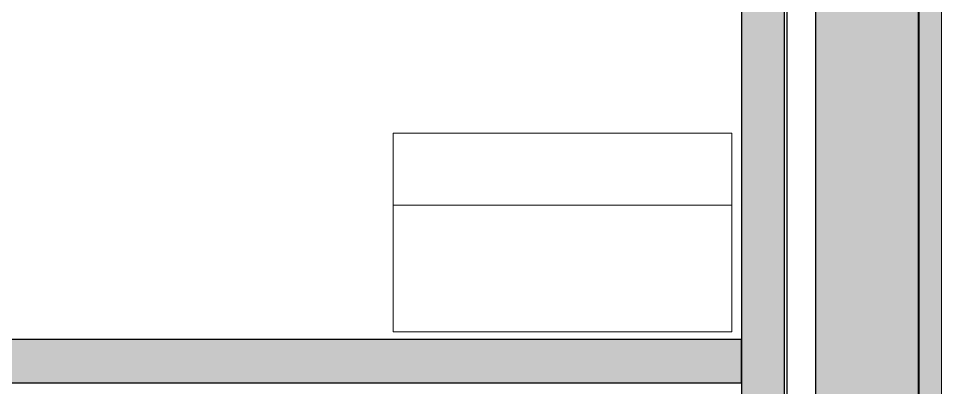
# Model space of a CAD drawing. Header units: millimetres. Extents: x 155927 to 326028, y -36033 to 97293.
# Drawn here: x 229031 to 231212, y 17844 to 18717 of the extents above; entities that cross this region are included whole.
import ezdxf

# ---------------------------------------------------------------- set-up
doc = ezdxf.new("R2010")
doc.units = ezdxf.units.MM
doc.header["$MEASUREMENT"] = 0
for name, color, linetype, lineweight in [('A-GLAZ', 7, 'CONTINUOUS', 9), ('A-GLAZ-CWMG', 7, 'CONTINUOUS', 9), ('A-WALL-PATT', 7, 'CONTINUOUS', 9), ('I-FURN', 8, 'CONTINUOUS', 9), ('I-WALL', 7, 'CONTINUOUS', 9)]:
    doc.layers.add(name, color=color, linetype=linetype, lineweight=lineweight)

msp = doc.modelspace()

# ---------------------------------------------------------------- hatches: boundary and pattern name
at = {"layer": 'A-GLAZ'}
h = msp.add_hatch(color=256, dxfattribs=at)
h.paths.add_polyline_path([(231211.8, 16190.6), (231211.8, 18843.6), (230914.8, 18843.6), (230914.8, 17490.6), (230910.2, 17490.6), (230910.2, 17486.3), (230914.8, 17486.3), (230914.8, 16294.9), (230910.2, 16294.9), (230910.2, 16290.6), (231174.8, 16290.6), (231174.8, 16190.6)], flags=0)
h.paths.add_polyline_path([(230910.2, 18943.6), (231211.8, 18943.6), (231211.8, 21496.6), (230914.8, 21496.6), (230914.8, 20143.6), (230910.2, 20143.6), (230910.2, 20139.3), (230914.8, 20139.3), (230914.8, 18947.9), (230910.2, 18947.9)], flags=0)
h.paths.add_polyline_path([(230910.2, 21596.6), (231211.8, 21596.6), (231211.8, 24149.6), (230914.8, 24149.6), (230914.8, 22796.6), (230910.2, 22796.6), (230910.2, 22792.3), (230914.8, 22792.3), (230914.8, 21600.9), (230910.2, 21600.9)], flags=0)
h.paths.add_polyline_path([(230914.8, 24249.6), (231211.8, 24249.6), (231211.8, 25549.6), (231174.8, 25549.6), (231174.8, 25449.6), (230910.2, 25449.6), (230910.2, 25445.3), (230914.8, 25445.3), (230914.8, 24253.9), (230910.2, 24253.9), (230910.2, 24249.6)], flags=0)
at = {"layer": 'A-WALL-PATT'}
for points in [[(230840.8, 17592.6), (230840.8, 18841.6), (230738.8, 18841.6), (230738.8, 17592.6)], [(226452.8, 17855.6), (230738.8, 17855.6), (230738.8, 17957.6), (226452.8, 17957.6)]]:
    msp.add_hatch(color=256, dxfattribs=at).paths.add_polyline_path(points, flags=0)

# ---------------------------------------------------------------- linework, layer by layer
at = {"layer": 'A-GLAZ', "lineweight": 30}
for p, q in [((230846, 18846.6), (230846, 17490.6)), ((230914.8, 17490.6), (230914.8, 18846.6))]:
    msp.add_line(p, q, dxfattribs=at)
at = {"layer": 'A-GLAZ'}
msp.add_line((231211.8, 16190.6), (231211.8, 18843.6), dxfattribs=at)
at = {"layer": 'A-GLAZ-CWMG'}
for p, q in [((231156.8, 18432.6), (231156.8, 18807.6)), ((231158.8, 18807.6), (231158.8, 18432.6)), ((231156.8, 18057.6), (231156.8, 18432.6)), ((231158.8, 18432.6), (231158.8, 18057.6)), ((231156.8, 17682.6), (231156.8, 18057.6)), ((231158.8, 18057.6), (231158.8, 17682.6))]:
    msp.add_line(p, q, dxfattribs=at)
at = {"layer": 'I-FURN'}
for p, q in [((230716, 18445.6), (229916, 18445.6)), ((229916, 18445.6), (229916, 18275.6)), ((230716, 18275.6), (230716, 18445.6)), ((230716, 18275.6), (229916, 18275.6)), ((229916, 18275.6), (229916, 17975.6)), ((230716, 17975.6), (230716, 18275.6)), ((229916, 17975.6), (230716, 17975.6))]:
    msp.add_line(p, q, dxfattribs=at)
at = {"layer": 'I-WALL', "lineweight": 30}
for p, q in [((230738.8, 18841.6), (230738.8, 17592.6)), ((230840.8, 17592.6), (230840.8, 18841.6)), ((230738.8, 17957.6), (226452.8, 17957.6)), ((230738.8, 17855.6), (230738.8, 17957.6)), ((226452.8, 17855.6), (230738.8, 17855.6))]:
    msp.add_line(p, q, dxfattribs=at)

doc.saveas('drawing.dxf')
